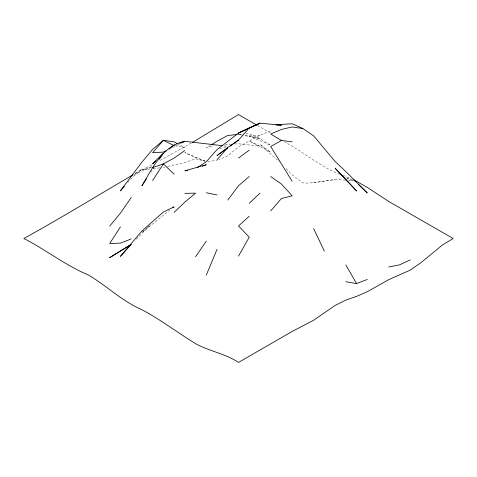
<?xml version="1.0" encoding="UTF-8"?>
<svg xmlns="http://www.w3.org/2000/svg" width="477" height="477" viewBox="0 0 477 477"><rect width="100%" height="100%" fill="white"/><g stroke="black" fill="none" stroke-linecap="round" stroke-linejoin="round"><path stroke-width="0.36" stroke-dasharray="2.38 1.79" d="M150.815 172.191L153.654 167.874M127.758 182.476L131.175 178.601L141.907 169.132L135.593 173.014M136.285 239.192L151.108 224.13M144.591 230.063L141.907 232.561L169.585 210.303M146.737 228.066L148.347 226.569M210.476 145.366L206.302 148.007L214.173 145.724M191.152 143.124L158.322 161.357M134.961 173.759L152.008 164.72M270.697 130.871L259.965 135.247L238.5 146.785L227.767 155.848L219.05 159.628M172.477 147.512L178.982 144.239M133.858 174.677L152.64 166.485M151.966 166.7L141.907 169.937L150.052 168.977M219.718 148.758L227.1 146.445M163.372 167.409L164.803 167.081M167.665 166.419L184.837 162.466L195.57 158.823L204.871 161.178M345.455 180.27C331.139 177.653 317.265 184.188 302.895 182.882L292.162 174.844L285.007 167.427M313.627 182.757L335.092 179.477M153.01 168.631L159.67 167.844M207.733 161.399L217.035 160.499M259.965 135.247L249.232 135.975L244.224 135.218M242.793 135.224L238.5 134.359L242.793 134.097M245.655 133.918L249.232 133.697L259.965 138.67L270.697 145.312L249.232 135.975L259.965 138.67L243.508 135.367M225.18 144.477L231.101 144.179M234.797 143.988L238.5 143.798L259.965 146.165L249.232 141.001L270.697 152.151L259.965 144.257L279.23 161.721M348.413 180.497L353.594 180.89M224.065 145.867L227.028 146.159M238.5 134.359L241.362 134.788M174.82 145.765L184.837 147.673L178.523 144.251M352.533 179.823L345.825 177.671L355.216 182.059M339.791 174.266C319.781 166.503 303.318 151.811 284.411 141.788M343.142 175.363L351.191 178.678M204.961 161.047L195.57 157.595L184.837 152.592L206.302 161.542M257.437 125.511L270.065 132.797"/><path stroke-width="0.72" d="M206.302 275.098L217.035 249.298M238.5 256.137L249.232 237.158L238.5 225.979L249.232 216.242M222.586 145.718L184.837 141.287C162.603 145.604 152.479 168.292 141.907 185.774L146.361 178.982M120.442 226.903L109.71 243.538L120.442 243.115L131.175 238.941M152.64 180.503L163.372 163.897L174.105 158.072L184.837 150.535M159.324 159.229L163.372 153.057L152.64 163.82L155.943 160.898M195.57 256.739L206.302 241.106M131.175 197.603L120.442 213.124L109.71 226.062M227.767 200.084L238.5 185.762L249.232 176.478M217.035 159.855L227.767 147.471L238.5 140.131L249.232 127.931L259.965 123.203L281.43 125.159L276.421 125.093M270.697 210.906L281.43 198.498L292.162 195.844L281.43 184.05L270.697 176.538M124.348 186.346L120.442 190.77L141.907 162.132L152.64 149.402L163.372 140.316L174.105 141.854L177.891 143.905M131.175 244.385L109.71 257.64L131.175 244.385L120.442 256.358L141.907 230.999L163.372 212.05L174.105 206.875L172.978 207.733M174.105 212.372L184.837 202.135L195.57 193.161L184.837 193.346M249.232 203.303L259.965 193.203M169.15 149.229L174.105 144.853M227.767 147.471L217.035 155.609L227.767 147.87M238.5 158.042L249.232 150.154M230.152 146.147L238.5 140.131M197.359 167.54L206.302 161.763L217.035 149.605L238.5 133.071L249.232 127.931M211.669 144.609L217.035 141.216L227.767 135.492L237.069 134.514M192.416 142.373L238.5 114.575L256.811 125.141M292.162 141.836L281.43 140.453L270.697 146.511L292.162 181.29M133.071 174.803C96.682 196.101 60.788 218.132 23.85 238.5C45.84 249.733 65.391 265.391 88.245 274.925C106.687 285.711 122.064 301.22 141.907 309.722C160.654 319.626 177.533 332.6 195.57 343.684C209.331 351.251 225.347 353.594 238.5 362.425L292.162 331.443L313.627 320.264L335.092 305.447L345.825 300.122L356.557 296.408L367.29 291.68L388.755 279.665L410.22 270.119L420.952 262.666L442.417 245.023L453.15 238.5L388.755 201.479L367.29 187.401L353.874 179.895M165.972 150.786L163.372 152.097L152.64 152.706L163.372 140.316L174.105 145.634M181.588 142.927L184.837 141.287L179.471 143.458M410.22 259.947L399.487 264.866L388.755 267.007M345.825 281.716L356.557 283.582L367.29 279.444M202.278 166.217L206.302 164.726L184.837 170.849L187.7 170.271M152.64 167.558L163.372 163.897L174.105 174.171M275.879 124.718L292.162 123.787L302.895 128.534L313.627 135.856L335.092 161.488L345.825 171.553L367.29 192.964L358.704 184.742M302.895 128.534L292.162 126.965L281.43 129.44L270.697 134.037L281.43 140.453M206.302 192.78L217.035 194.98M345.825 264.896L356.557 283.582M313.627 228.59L324.36 251.17M249.232 128.086L238.5 133.071L259.965 123.203L249.232 128.086M345.825 179.447L335.092 168.214L356.557 190.949L345.825 179.447"/></g></svg>
